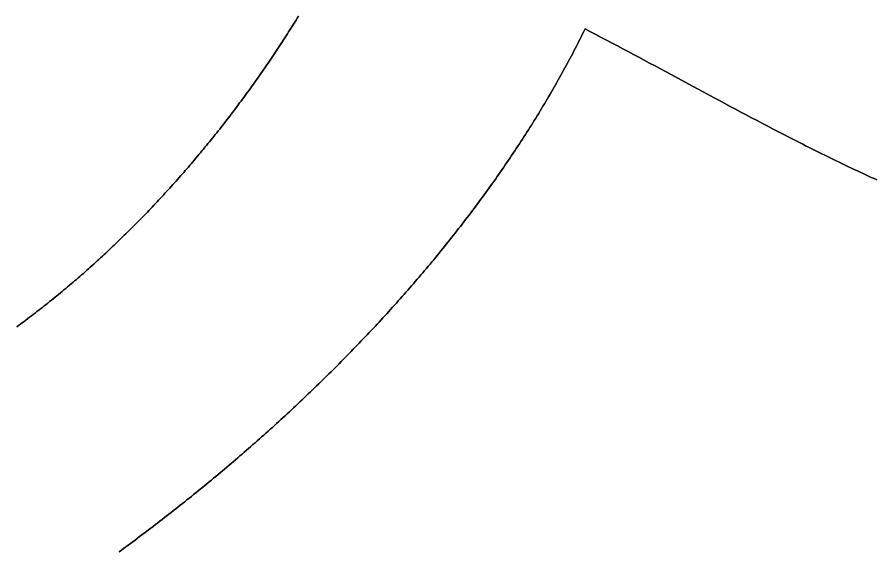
# Model space of a CAD drawing. Header units: millimetres. Extents: x 539514 to 908003, y -69769 to 203909.
# Drawn here: x 800206 to 819420, y -23198 to -11242 of the extents above; entities that cross this region are included whole.
import ezdxf

# ---------------------------------------------------------------- set-up
doc = ezdxf.new("R2010")
doc.units = ezdxf.units.MM
doc.layers.add('CLOSED_AREAS', color=7, linetype='Continuous')
doc.layers.add('REGION_HOLES', color=7, linetype='Continuous')

msp = doc.modelspace()

# ---------------------------------------------------------------- linework, layer by layer
at = {"layer": 'CLOSED_AREAS'}
for points in [[(806500.556, -11218.254), (806473.35, -11262.422), (806446.048, -11306.55), (806418.65, -11350.638), (806391.156, -11394.686), (806363.567, -11438.693), (806335.883, -11482.658), (806308.104, -11526.582), (806280.23, -11570.464), (806252.261, -11614.303), (806224.198, -11658.099), (806196.041, -11701.852), (806167.79, -11745.562), (806139.444, -11789.227), (806111.005, -11832.847), (806082.473, -11876.423), (806053.847, -11919.953), (806025.128, -11963.437), (805996.316, -12006.875), (805967.412, -12050.267), (805938.415, -12093.611), (805909.325, -12136.908), (805880.143, -12180.157), (805850.87, -12223.358), (805821.504, -12266.51), (805792.047, -12309.614), (805762.498, -12352.667), (805732.858, -12395.671), (805703.128, -12438.624), (805673.306, -12481.527), (805643.393, -12524.379), (805613.39, -12567.179), (805583.297, -12609.927), (805553.114, -12652.622), (805522.84, -12695.265), (805492.477, -12737.855), (805462.025, -12780.391), (805431.483, -12822.873), (805400.852, -12865.301), (805370.132, -12907.674), (805339.323, -12949.991), (805308.425, -12992.253), (805277.439, -13034.459), (805246.365, -13076.608), (805215.203, -13118.701), (805183.953, -13160.736), (805152.615, -13202.713), (805121.19, -13244.633), (805089.677, -13286.493), (805058.078, -13328.295), (805026.391, -13370.038), (804994.618, -13411.72), (804962.758, -13453.343), (804930.812, -13494.905), (804898.78, -13536.406), (804866.662, -13577.845), (804834.457, -13619.223), (804802.168, -13660.538), (804769.793, -13701.791), (804737.332, -13742.981), (804704.787, -13784.107), (804672.157, -13825.169), (804639.442, -13866.167), (804606.643, -13907.101), (804573.759, -13947.969), (804540.791, -13988.772), (804507.74, -14029.509), (804474.604, -14070.179), (804441.386, -14110.783), (804408.083, -14151.319), (804374.698, -14191.788), (804341.23, -14232.189), (804307.679, -14272.522), (804274.045, -14312.785), (804240.329, -14352.98), (804206.531, -14393.105), (804172.651, -14433.16), (804138.688, -14473.144), (804104.645, -14513.058), (804070.519, -14552.9), (804036.313, -14592.671), (804002.025, -14632.369), (803967.657, -14671.995), (803933.208, -14711.548), (803898.678, -14751.028), (803864.068, -14790.434), (803829.378, -14829.766), (803794.608, -14869.023), (803759.758, -14908.205), (803724.828, -14947.312), (803689.82, -14986.343), (803654.732, -15025.298), (803619.564, -15064.176), (803584.319, -15102.978), (803548.994, -15141.701), (803513.591, -15180.347), (803478.11, -15218.915), (803442.551, -15257.404), (803406.914, -15295.814), (803371.199, -15334.144), (803335.406, -15372.395), (803299.537, -15410.565), (803263.59, -15448.655), (803227.566, -15486.663), (803191.466, -15524.59), (803155.289, -15562.434), (803119.035, -15600.197), (803082.705, -15637.877), (803046.3, -15675.473), (803009.818, -15712.986), (802973.261, -15750.415), (802936.629, -15787.759), (802899.921, -15825.019), (802863.138, -15862.193), (802826.281, -15899.282), (802789.348, -15936.284), (802752.341, -15973.201), (802715.26, -16010.03), (802678.105, -16046.772), (802640.876, -16083.426), (802603.573, -16119.992), (802566.196, -16156.47), (802528.747, -16192.858), (802491.224, -16229.157), (802453.628, -16265.367), (802415.959, -16301.486), (802378.217, -16337.515), (802340.403, -16373.453), (802302.517, -16409.299), (802264.559, -16445.053), (802226.529, -16480.716), (802188.428, -16516.285), (802150.254, -16551.762), (802112.01, -16587.145), (802073.695, -16622.434), (802035.308, -16657.629), (801996.851, -16692.729), (801958.323, -16727.734), (801919.725, -16762.644), (801881.057, -16797.457), (801842.319, -16832.174), (801803.511, -16866.795), (801764.633, -16901.318), (801725.686, -16935.744), (801686.67, -16970.072), (801647.584, -17004.301), (801608.43, -17038.432), (801569.208, -17072.463), (801529.916, -17106.395), (801490.557, -17140.227), (801451.129, -17173.958), (801411.634, -17207.588), (801372.07, -17241.117), (801332.44, -17274.545), (801292.741, -17307.87), (801252.976, -17341.093), (801213.144, -17374.213), (801173.245, -17407.229), (801133.279, -17440.142), (801093.247, -17472.951), (801053.149, -17505.655), (801012.985, -17538.254), (800972.755, -17570.748), (800932.459, -17603.135), (800892.098, -17635.417), (800851.671, -17667.592), (800811.18, -17699.66), (800770.623, -17731.621), (800730.002, -17763.474), (800689.317, -17795.218), (800648.567, -17826.854), (800607.753, -17858.381), (800566.875, -17889.798), (800525.933, -17921.105), (800484.927, -17952.303), (800443.858, -17983.389), (800402.726, -18014.364), (800361.531, -18045.228), (800320.274, -18075.979), (800278.953, -18106.619), (800237.57, -18137.145), (800196.125, -18167.558)], [(800196.125, -18167.558), (800237.57, -18137.145), (800278.953, -18106.619), (800320.274, -18075.979), (800361.531, -18045.228), (800402.726, -18014.364), (800443.858, -17983.389), (800484.927, -17952.303), (800525.933, -17921.105), (800566.875, -17889.798), (800607.753, -17858.381), (800648.567, -17826.854), (800689.317, -17795.218), (800730.002, -17763.474), (800770.623, -17731.621), (800811.18, -17699.66), (800851.671, -17667.592), (800892.098, -17635.417), (800932.459, -17603.135), (800972.755, -17570.748), (801012.985, -17538.254), (801053.149, -17505.655), (801093.247, -17472.951), (801133.279, -17440.142), (801173.245, -17407.229), (801213.144, -17374.213), (801252.976, -17341.093), (801292.741, -17307.87), (801332.44, -17274.545), (801372.07, -17241.117), (801411.634, -17207.588), (801451.129, -17173.958), (801490.557, -17140.227), (801529.916, -17106.395), (801569.208, -17072.463), (801608.43, -17038.432), (801647.584, -17004.301), (801686.67, -16970.072), (801725.686, -16935.744), (801764.633, -16901.318), (801803.511, -16866.795), (801842.319, -16832.174), (801881.057, -16797.457), (801919.725, -16762.644), (801958.323, -16727.734), (801996.851, -16692.729), (802035.308, -16657.629), (802073.695, -16622.434), (802112.01, -16587.145), (802150.254, -16551.762), (802188.428, -16516.285), (802226.529, -16480.716), (802264.559, -16445.053), (802302.517, -16409.299), (802340.403, -16373.453), (802378.217, -16337.515), (802415.959, -16301.486), (802453.628, -16265.367), (802491.224, -16229.157), (802528.747, -16192.858), (802566.196, -16156.47), (802603.573, -16119.992), (802640.876, -16083.426), (802678.105, -16046.772), (802715.26, -16010.03), (802752.341, -15973.201), (802789.348, -15936.284), (802826.281, -15899.282), (802863.138, -15862.193), (802899.921, -15825.019), (802936.629, -15787.759), (802973.261, -15750.415), (803009.818, -15712.986), (803046.3, -15675.473), (803082.705, -15637.877), (803119.035, -15600.197), (803155.289, -15562.434), (803191.466, -15524.59), (803227.566, -15486.663), (803263.59, -15448.655), (803299.537, -15410.565), (803335.406, -15372.395), (803371.199, -15334.144), (803406.914, -15295.814), (803442.551, -15257.404), (803478.11, -15218.915), (803513.591, -15180.347), (803548.994, -15141.701), (803584.319, -15102.978), (803619.564, -15064.176), (803654.732, -15025.298), (803689.82, -14986.343), (803724.828, -14947.312), (803759.758, -14908.205), (803794.608, -14869.023), (803829.378, -14829.766), (803864.068, -14790.434), (803898.678, -14751.028), (803933.208, -14711.548), (803967.657, -14671.995), (804002.025, -14632.369), (804036.313, -14592.671), (804070.519, -14552.9), (804104.645, -14513.058), (804138.688, -14473.144), (804172.651, -14433.16), (804206.531, -14393.105), (804240.329, -14352.98), (804274.045, -14312.785), (804307.679, -14272.522), (804341.23, -14232.189), (804374.698, -14191.788), (804408.083, -14151.319), (804441.386, -14110.783), (804474.604, -14070.179), (804507.74, -14029.509), (804540.791, -13988.772), (804573.759, -13947.969), (804606.643, -13907.101), (804639.442, -13866.167), (804672.157, -13825.169), (804704.787, -13784.107), (804737.332, -13742.981), (804769.793, -13701.791), (804802.168, -13660.538), (804834.457, -13619.223), (804866.662, -13577.845), (804898.78, -13536.406), (804930.812, -13494.905), (804962.758, -13453.343), (804994.618, -13411.72), (805026.391, -13370.038), (805058.078, -13328.295), (805089.677, -13286.493), (805121.19, -13244.633), (805152.615, -13202.713), (805183.953, -13160.736), (805215.203, -13118.701), (805246.365, -13076.608), (805277.439, -13034.459), (805308.425, -12992.253), (805339.323, -12949.991), (805370.132, -12907.674), (805400.852, -12865.301), (805431.483, -12822.873), (805462.025, -12780.391), (805492.477, -12737.855), (805522.84, -12695.265), (805553.114, -12652.622), (805583.297, -12609.927), (805613.39, -12567.179), (805643.393, -12524.379), (805673.306, -12481.527), (805703.128, -12438.624), (805732.858, -12395.671), (805762.498, -12352.667), (805792.047, -12309.614), (805821.504, -12266.51), (805850.87, -12223.358), (805880.143, -12180.157), (805909.325, -12136.908), (805938.415, -12093.611), (805967.412, -12050.267), (805996.316, -12006.875), (806025.128, -11963.437), (806053.847, -11919.953), (806082.473, -11876.423), (806111.005, -11832.847), (806139.444, -11789.227), (806167.79, -11745.562), (806196.041, -11701.852), (806224.198, -11658.099), (806252.261, -11614.303), (806280.23, -11570.464), (806308.104, -11526.582), (806335.883, -11482.658), (806363.567, -11438.693), (806391.156, -11394.686), (806418.65, -11350.638), (806446.048, -11306.55), (806473.35, -11262.422), (806500.556, -11218.254)], [(819441.342, -14879.72), (819379.57, -14851.673), (819317.847, -14823.505), (819256.174, -14795.219), (819194.549, -14766.815), (819132.972, -14738.296), (819071.441, -14709.663), (819009.958, -14680.919), (818948.52, -14652.064), (818887.126, -14623.101), (818825.777, -14594.031), (818764.472, -14564.856), (818703.209, -14535.577), (818641.989, -14506.197), (818580.81, -14476.718), (818519.671, -14447.14), (818458.572, -14417.465), (818397.513, -14387.696), (818336.492, -14357.834), (818275.509, -14327.881), (818214.563, -14297.838), (818153.654, -14267.707), (818092.78, -14237.491), (818031.941, -14207.19), (817971.136, -14176.806), (817910.365, -14146.341), (817849.626, -14115.797), (817788.92, -14085.176), (817728.245, -14054.479), (817667.6, -14023.708), (817606.986, -13992.864), (817485.844, -13930.967), (817364.814, -13868.802), (817243.889, -13806.381), (817123.064, -13743.72), (817002.333, -13680.831), (816881.69, -13617.729), (816761.131, -13554.427), (816640.648, -13490.94), (816520.236, -13427.28), (816399.891, -13363.461), (816279.605, -13299.498), (816159.373, -13235.405), (816039.19, -13171.194), (815919.049, -13106.88), (815798.946, -13042.476), (815558.827, -12913.455), (815318.789, -12784.242), (814838.768, -12525.678), (814598.695, -12396.548), (814478.623, -12332.069), (814358.52, -12267.665), (814238.379, -12203.352), (814118.195, -12139.141), (813997.963, -12075.048), (813877.677, -12011.086), (813757.331, -11947.268), (813636.919, -11883.609), (813516.436, -11820.122), (813395.876, -11756.821), (813275.233, -11693.72), (813154.502, -11630.833), (813033.676, -11568.172), (812912.751, -11505.753), (812885.852, -11560.509), (812858.786, -11615.216), (812831.553, -11669.875), (812804.154, -11724.486), (812776.589, -11779.047), (812748.859, -11833.56), (812720.965, -11888.023), (812692.907, -11942.437), (812664.685, -11996.802), (812636.301, -12051.117), (812607.755, -12105.382), (812579.047, -12159.597), (812550.178, -12213.761), (812521.148, -12267.875), (812491.958, -12321.939), (812462.609, -12375.952), (812433.102, -12429.914), (812403.435, -12483.825), (812373.612, -12537.685), (812343.631, -12591.493), (812313.493, -12645.249), (812283.2, -12698.954), (812252.751, -12752.606), (812222.147, -12806.207), (812191.389, -12859.755), (812160.478, -12913.25), (812129.413, -12966.693), (812098.195, -13020.083), (812066.826, -13073.42), (812035.304, -13126.704), (812003.633, -13179.934), (811971.81, -13233.11), (811939.838, -13286.233), (811907.717, -13339.302), (811875.447, -13392.317), (811843.029, -13445.277), (811810.463, -13498.183), (811777.751, -13551.034), (811744.892, -13603.83), (811711.887, -13656.572), (811678.737, -13709.258), (811645.443, -13761.889), (811612.004, -13814.464), (811578.422, -13866.983), (811544.696, -13919.447), (811510.829, -13971.854), (811476.819, -14024.205), (811442.668, -14076.5), (811408.376, -14128.738), (811373.945, -14180.92), (811339.373, -14233.044), (811304.663, -14285.111), (811269.814, -14337.121), (811234.827, -14389.073), (811199.703, -14440.968), (811164.442, -14492.805), (811129.045, -14544.583), (811093.512, -14596.304), (811057.844, -14647.966), (811022.041, -14699.569), (810986.105, -14751.114), (810950.035, -14802.6), (810913.833, -14854.027), (810877.498, -14905.394), (810841.031, -14956.702), (810804.433, -15007.95), (810767.705, -15059.139), (810730.847, -15110.267), (810693.859, -15161.336), (810656.743, -15212.344), (810619.498, -15263.291), (810582.125, -15314.178), (810544.625, -15365.004), (810506.999, -15415.768), (810469.247, -15466.472), (810431.369, -15517.114), (810393.366, -15567.694), (810355.239, -15618.213), (810316.988, -15668.67), (810278.614, -15719.065), (810240.117, -15769.397), (810201.498, -15819.667), (810162.758, -15869.874), (810123.896, -15920.018), (810084.915, -15970.1), (810045.813, -16020.118), (810006.592, -16070.073), (809967.253, -16119.964), (809927.795, -16169.791), (809888.22, -16219.555), (809848.527, -16269.254), (809808.719, -16318.889), (809768.794, -16368.46), (809728.754, -16417.966), (809688.6, -16467.408), (809648.331, -16516.784), (809607.949, -16566.095), (809567.453, -16615.341), (809526.845, -16664.522), (809486.126, -16713.636), (809445.295, -16762.685), (809404.353, -16811.668), (809363.3, -16860.585), (809322.139, -16909.435), (809280.868, -16958.219), (809239.488, -17006.936), (809198.001, -17055.585), (809156.406, -17104.168), (809114.705, -17152.684), (809072.897, -17201.132), (809030.983, -17249.513), (808988.965, -17297.825), (808946.841, -17346.07), (808904.614, -17394.246), (808862.283, -17442.355), (808819.85, -17490.394), (808777.314, -17538.365), (808734.676, -17586.267), (808691.938, -17634.1), (808649.098, -17681.864), (808606.159, -17729.558), (808563.12, -17777.183), (808519.982, -17824.738), (808476.746, -17872.223), (808433.412, -17919.638), (808389.981, -17966.983), (808346.453, -18014.257), (808302.829, -18061.46), (808259.109, -18108.593), (808215.295, -18155.654), (808171.386, -18202.645), (808127.384, -18249.564), (808083.288, -18296.411), (808039.099, -18343.187), (807994.818, -18389.891), (807950.446, -18436.523), (807905.983, -18483.083), (807861.429, -18529.57), (807816.785, -18575.984), (807772.052, -18622.326), (807727.231, -18668.595), (807682.321, -18714.79), (807637.323, -18760.913), (807592.239, -18806.961), (807547.068, -18852.937), (807501.811, -18898.838), (807456.469, -18944.665), (807411.042, -18990.418), (807365.53, -19036.097), (807319.935, -19081.701), (807274.257, -19127.23), (807228.497, -19172.685), (807182.654, -19218.064), (807136.73, -19263.368), (807090.726, -19308.597), (807044.641, -19353.75), (806998.476, -19398.827), (806952.232, -19443.828), (806905.91, -19488.753), (806859.509, -19533.602), (806813.031, -19578.374), (806766.476, -19623.069), (806719.845, -19667.688), (806673.139, -19712.229), (806626.357, -19756.694), (806579.5, -19801.081), (806532.569, -19845.39), (806485.565, -19889.621), (806438.488, -19933.775), (806391.339, -19977.85), (806344.118, -20021.848), (806296.825, -20065.766), (806249.462, -20109.606), (806202.029, -20153.368), (806154.526, -20197.05), (806106.955, -20240.653), (806059.315, -20284.177), (806011.607, -20327.621), (805963.831, -20370.985), (805915.99, -20414.27), (805868.082, -20457.474), (805820.108, -20500.599), (805772.069, -20543.642), (805723.966, -20586.606), (805675.799, -20629.488), (805627.569, -20672.289), (805579.276, -20715.01), (805530.921, -20757.649), (805482.504, -20800.206), (805434.027, -20842.682), (805385.488, -20885.076), (805336.89, -20927.388), (805288.232, -20969.618), (805239.516, -21011.765), (805190.741, -21053.83), (805141.909, -21095.812), (805093.02, -21137.711), (805044.074, -21179.528), (804995.072, -21221.26), (804946.015, -21262.91), (804896.903, -21304.475), (804847.736, -21345.957), (804798.516, -21387.355), (804749.243, -21428.669), (804699.917, -21469.899), (804650.54, -21511.044), (804601.11, -21552.104), (804551.63, -21593.079), (804502.1, -21633.97), (804452.52, -21674.775), (804402.89, -21715.495), (804353.212, -21756.129), (804303.486, -21796.677), (804253.713, -21837.14), (804203.892, -21877.516), (804154.025, -21917.806), (804104.113, -21958.01), (804054.155, -21998.127), (804004.152, -22038.157), (803954.106, -22078.1), (803904.016, -22117.956), (803853.883, -22157.725), (803803.707, -22197.406), (803753.49, -22236.999), (803703.231, -22276.505), (803652.932, -22315.922), (803602.592, -22355.251), (803552.213, -22394.492), (803501.795, -22433.644), (803451.339, -22472.708), (803400.845, -22511.682), (803350.313, -22550.568), (803299.744, -22589.364), (803249.14, -22628.07), (803198.5, -22666.687), (803147.824, -22705.214), (803097.114, -22743.651), (803046.371, -22781.998), (802995.594, -22820.254), (802944.784, -22858.42), (802893.942, -22896.495), (802843.068, -22934.48), (802792.163, -22972.373), (802741.228, -23010.175), (802690.262, -23047.885), (802639.268, -23085.504), (802588.244, -23123.031), (802537.192, -23160.466), (802486.112, -23197.809)]]:
    msp.add_lwpolyline(points, dxfattribs=at)
at = {"layer": 'REGION_HOLES'}
msp.add_lwpolyline([(802486.112, -23197.809), (802537.192, -23160.466), (802588.244, -23123.031), (802639.268, -23085.504), (802690.262, -23047.885), (802741.228, -23010.175), (802792.163, -22972.373), (802843.068, -22934.48), (802893.942, -22896.495), (802944.784, -22858.42), (802995.594, -22820.254), (803046.371, -22781.998), (803097.114, -22743.651), (803147.824, -22705.214), (803198.5, -22666.687), (803249.14, -22628.07), (803299.744, -22589.364), (803350.313, -22550.568), (803400.845, -22511.682), (803451.339, -22472.708), (803501.795, -22433.644), (803552.213, -22394.492), (803602.592, -22355.251), (803652.932, -22315.922), (803703.231, -22276.505), (803753.49, -22236.999), (803803.707, -22197.406), (803853.883, -22157.725), (803904.016, -22117.956), (803954.106, -22078.1), (804004.152, -22038.157), (804054.155, -21998.127), (804104.113, -21958.01), (804154.025, -21917.806), (804203.892, -21877.516), (804253.713, -21837.14), (804303.486, -21796.677), (804353.212, -21756.129), (804402.89, -21715.495), (804452.52, -21674.775), (804502.1, -21633.97), (804551.63, -21593.079), (804601.11, -21552.104), (804650.54, -21511.044), (804699.917, -21469.899), (804749.243, -21428.669), (804798.516, -21387.355), (804847.736, -21345.957), (804896.903, -21304.475), (804946.015, -21262.91), (804995.072, -21221.26), (805044.074, -21179.528), (805093.02, -21137.711), (805141.909, -21095.812), (805190.741, -21053.83), (805239.516, -21011.765), (805288.232, -20969.618), (805336.89, -20927.388), (805385.488, -20885.076), (805434.027, -20842.682), (805482.504, -20800.206), (805530.921, -20757.649), (805579.276, -20715.01), (805627.569, -20672.289), (805675.799, -20629.488), (805723.966, -20586.606), (805772.069, -20543.642), (805820.108, -20500.599), (805868.082, -20457.474), (805915.99, -20414.27), (805963.831, -20370.985), (806011.607, -20327.621), (806059.315, -20284.177), (806106.955, -20240.653), (806154.526, -20197.05), (806202.029, -20153.368), (806249.462, -20109.606), (806296.825, -20065.766), (806344.118, -20021.848), (806391.339, -19977.85), (806438.488, -19933.775), (806485.565, -19889.621), (806532.569, -19845.39), (806579.5, -19801.081), (806626.357, -19756.694), (806673.139, -19712.229), (806719.845, -19667.688), (806766.476, -19623.069), (806813.031, -19578.374), (806859.509, -19533.602), (806905.91, -19488.753), (806952.232, -19443.828), (806998.476, -19398.827), (807044.641, -19353.75), (807090.726, -19308.597), (807136.73, -19263.368), (807182.654, -19218.064), (807228.497, -19172.685), (807274.257, -19127.23), (807319.935, -19081.701), (807365.53, -19036.097), (807411.042, -18990.418), (807456.469, -18944.665), (807501.811, -18898.838), (807547.068, -18852.937), (807592.239, -18806.961), (807637.323, -18760.913), (807682.321, -18714.79), (807727.231, -18668.595), (807772.052, -18622.326), (807816.785, -18575.984), (807861.429, -18529.57), (807905.983, -18483.083), (807950.446, -18436.523), (807994.818, -18389.891), (808039.099, -18343.187), (808083.288, -18296.411), (808127.384, -18249.564), (808171.386, -18202.645), (808215.295, -18155.654), (808259.109, -18108.593), (808302.829, -18061.46), (808346.453, -18014.257), (808389.981, -17966.983), (808433.412, -17919.638), (808476.746, -17872.223), (808519.982, -17824.738), (808563.12, -17777.183), (808606.159, -17729.558), (808649.098, -17681.864), (808691.938, -17634.1), (808734.676, -17586.267), (808777.314, -17538.365), (808819.85, -17490.394), (808862.283, -17442.355), (808904.614, -17394.246), (808946.841, -17346.07), (808988.965, -17297.825), (809030.983, -17249.513), (809072.897, -17201.132), (809114.705, -17152.684), (809156.406, -17104.168), (809198.001, -17055.585), (809239.488, -17006.936), (809280.868, -16958.219), (809322.139, -16909.435), (809363.3, -16860.585), (809404.353, -16811.668), (809445.295, -16762.685), (809486.126, -16713.636), (809526.845, -16664.522), (809567.453, -16615.341), (809607.949, -16566.095), (809648.331, -16516.784), (809688.6, -16467.408), (809728.754, -16417.966), (809768.794, -16368.46), (809808.719, -16318.889), (809848.527, -16269.254), (809888.22, -16219.555), (809927.795, -16169.791), (809967.253, -16119.964), (810006.592, -16070.073), (810045.813, -16020.118), (810084.915, -15970.1), (810123.896, -15920.018), (810162.758, -15869.874), (810201.498, -15819.667), (810240.117, -15769.397), (810278.614, -15719.065), (810316.988, -15668.67), (810355.239, -15618.213), (810393.366, -15567.694), (810431.369, -15517.114), (810469.247, -15466.472), (810506.999, -15415.768), (810544.625, -15365.004), (810582.125, -15314.178), (810619.498, -15263.291), (810656.743, -15212.344), (810693.859, -15161.336), (810730.847, -15110.267), (810767.705, -15059.139), (810804.433, -15007.95), (810841.031, -14956.702), (810877.498, -14905.394), (810913.833, -14854.027), (810950.035, -14802.6), (810986.105, -14751.114), (811022.041, -14699.569), (811057.844, -14647.966), (811093.512, -14596.304), (811129.045, -14544.583), (811164.442, -14492.805), (811199.703, -14440.968), (811234.827, -14389.073), (811269.814, -14337.121), (811304.663, -14285.111), (811339.373, -14233.044), (811373.945, -14180.92), (811408.376, -14128.738), (811442.668, -14076.5), (811476.819, -14024.205), (811510.829, -13971.854), (811544.696, -13919.447), (811578.422, -13866.983), (811612.004, -13814.464), (811645.443, -13761.889), (811678.737, -13709.258), (811711.887, -13656.572), (811744.892, -13603.83), (811777.751, -13551.034), (811810.463, -13498.183), (811843.029, -13445.277), (811875.447, -13392.317), (811907.717, -13339.302), (811939.838, -13286.233), (811971.81, -13233.11), (812003.633, -13179.934), (812035.304, -13126.704), (812066.826, -13073.42), (812098.195, -13020.083), (812129.413, -12966.693), (812160.478, -12913.25), (812191.389, -12859.755), (812222.147, -12806.207), (812252.751, -12752.606), (812283.2, -12698.954), (812313.493, -12645.249), (812343.631, -12591.493), (812373.612, -12537.685), (812403.435, -12483.825), (812433.102, -12429.914), (812462.609, -12375.952), (812491.958, -12321.939), (812521.148, -12267.875), (812550.178, -12213.761), (812579.047, -12159.597), (812607.755, -12105.382), (812636.301, -12051.117), (812664.685, -11996.802), (812692.907, -11942.437), (812720.965, -11888.023), (812748.859, -11833.56), (812776.589, -11779.047), (812804.154, -11724.486), (812831.553, -11669.875), (812858.786, -11615.216), (812885.852, -11560.509), (812912.751, -11505.753), (813033.676, -11568.172), (813154.502, -11630.833), (813275.233, -11693.72), (813395.876, -11756.821), (813516.436, -11820.122), (813636.919, -11883.609), (813757.331, -11947.268), (813877.677, -12011.086), (813997.963, -12075.048), (814118.195, -12139.141), (814238.379, -12203.352), (814358.52, -12267.665), (814478.623, -12332.069), (814598.695, -12396.548), (814838.768, -12525.678), (815318.789, -12784.242), (815558.827, -12913.455), (815798.946, -13042.476), (815919.049, -13106.88), (816039.19, -13171.194), (816159.373, -13235.405), (816279.605, -13299.498), (816399.891, -13363.461), (816520.236, -13427.28), (816640.648, -13490.94), (816761.131, -13554.427), (816881.69, -13617.729), (817002.333, -13680.831), (817123.064, -13743.72), (817243.889, -13806.381), (817364.814, -13868.802), (817485.844, -13930.967), (817606.986, -13992.864), (817667.6, -14023.708), (817728.245, -14054.479), (817788.92, -14085.176), (817849.626, -14115.797), (817910.365, -14146.341), (817971.136, -14176.806), (818031.941, -14207.19), (818092.78, -14237.491), (818153.654, -14267.707), (818214.563, -14297.838), (818275.509, -14327.881), (818336.492, -14357.834), (818397.513, -14387.696), (818458.572, -14417.465), (818519.671, -14447.14), (818580.81, -14476.718), (818641.989, -14506.197), (818703.209, -14535.577), (818764.472, -14564.856), (818825.777, -14594.031), (818887.126, -14623.101), (818948.52, -14652.064), (819009.958, -14680.919), (819071.441, -14709.663), (819132.972, -14738.296), (819194.549, -14766.815), (819256.174, -14795.219), (819317.847, -14823.505), (819379.57, -14851.673), (819441.342, -14879.72)], dxfattribs=at)

doc.saveas('drawing.dxf')
